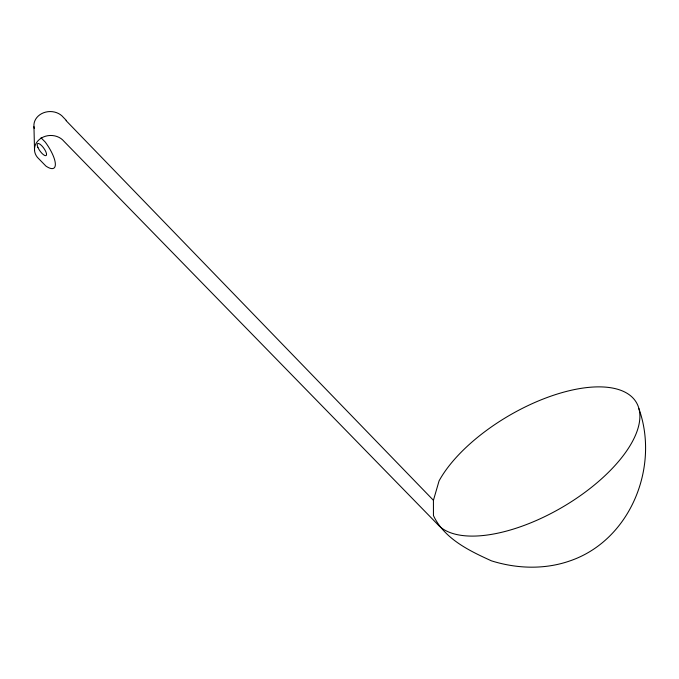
<?xml version="1.0" encoding="UTF-8"?>
<svg xmlns="http://www.w3.org/2000/svg" width="679" height="679" viewBox="0 0 679 679"><rect width="100%" height="100%" fill="white"/><g stroke="black" fill="none" stroke-linecap="round" stroke-linejoin="round"><path stroke-width="1.02" d="M638.905 408.69C659.784 467.076 630.282 540.229 570.08 560.846C544.762 569.749 516.889 568.815 491.486 560.854C469.214 550.745 444.422 538.846 433.448 515.599L433.431 500.296L439.075 480.876A116.771 52.996 -30.3 0 1 598.734 386.869A116.771 52.996 -30.3 0 1 599.362 480.766A116.771 52.996 -30.3 0 1 439.381 526.174L63.996 141.342A16.203 13.86 -1.4 0 0 41.444 137.998A16.203 13.86 -1.4 0 0 37.37 157.316L45.9 166.058A25.047 8.072 54.4 0 0 55.355 164.097A25.047 8.072 54.4 0 0 45.315 142.149L41.046 137.778M66.05 120.607L433.431 500.296M66.321 120.412L63.419 117.433A16.203 13.86 -1.4 0 0 43.643 112.748A16.203 13.86 -1.4 0 0 34.264 128.467M33.95 126.676L34.536 150.577M37.922 147.453A7.35 2.368 54.4 0 0 46.036 155.618A7.35 2.368 54.4 0 0 41.674 145.654A7.35 2.368 54.4 0 0 37.922 147.453"/></g></svg>
